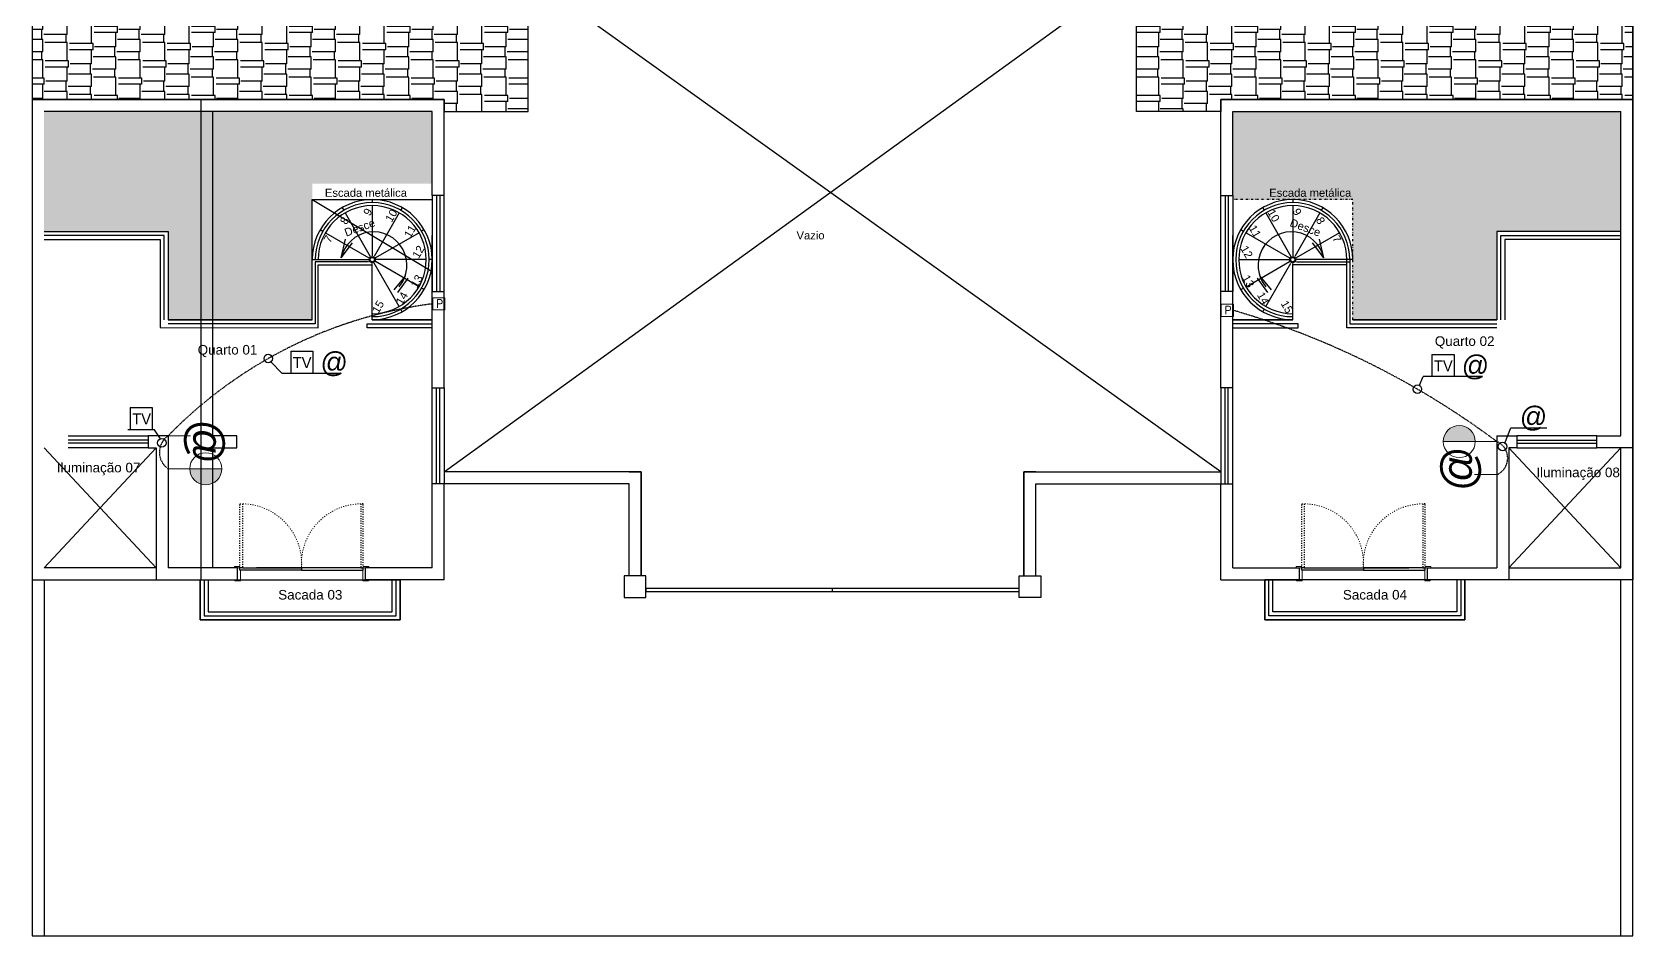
# Model space of a CAD drawing. Header units: millimetres. Extents: x 32721 to 70403, y 1490 to 13922.
# Drawn here: x 42616 to 44616, y 3642 to 4771 of the extents above; entities that cross this region are included whole.
import ezdxf

# ---------------------------------------------------------------- set-up
doc = ezdxf.new("R2010")
doc.units = ezdxf.units.MM
for name, pattern in [('ACAD_ISO03W100', [30, 12, -18]), ('DASHDOT', [1, 0.5, -0.25, 0, -0.25]), ('DIVIDE', [31.75, 12.7, -6.35, 0, -6.35, 0, -6.35])]:
    doc.linetypes.add(name, pattern=pattern)
for name, color, linetype in [('005', 9, 'Continuous'), ('02', 2, 'Continuous'), ('03', 3, 'Continuous'), ('08', 8, 'Continuous'), ('COMODOS', 50, 'Continuous'), ('EJEL25170TP', 1, 'DASHDOT'), ('Rede Lógica', 6, 'Continuous'), ('VIEWPORT', 10, 'Continuous')]:
    doc.layers.add(name, color=color, linetype=linetype)
for name, color, linetype, lineweight in [('A-DOOR', 9, 'Continuous', 9), ('EJEL05130C', 130, 'Continuous', 30), ('EJEL0580C', 80, 'Continuous', 9), ('EJEL09210C', 210, 'Continuous', 9)]:
    doc.layers.add(name, color=color, linetype=linetype, lineweight=lineweight)
doc.styles.add('COTAS', font='arial.ttf', dxfattribs={"height": 12})
doc.styles.add('PADRÃO', font='', dxfattribs={"height": 0.2})
doc.styles.add('SR80', font='SIMPLEX', dxfattribs={"height": 0.1})
doc.styles.get('PADRÃO').set_extended_font_data('AvantGarde Bk BT')

# ---------------------------------------------------------------- blocks, each defined once
blk = doc.blocks.new('34')
at = {"layer": 'EJEL0580C'}
h = blk.add_hatch(color=256, dxfattribs=at)
h.dxf.hatch_style = 1
edge = h.paths.add_edge_path()
edge.add_ellipse((3412.611, 1856.435), major_axis=(0.195, -0.195), ratio=1, start_angle=225, end_angle=405)
edge.add_line((3412.886, 1856.435), (3412.335, 1856.435))
blk.add_line((3412.886, 1856.435), (3411.963, 1856.435), dxfattribs=at)
blk.add_ellipse((3412.611, 1856.435), major_axis=(0.195, -0.195), ratio=1, start_param=3.926991, end_param=10.210176, dxfattribs=at)
blk = doc.blocks.new('A$Ce3462856')
at = {"layer": 'EJEL0580C'}
blk.add_line((0.106, 0.274), (0.106, 0), dxfattribs=at)
at = {"layer": 'EJEL0580C', "style": 'PADRÃO'}
blk.add_text('@', height=0.408, dxfattribs=at).set_placement((-0.099, 0.274))
blk = doc.blocks.new('A$C4247474B')
at = {"layer": 'EJEL0580C'}
for p, q in [((0, 0), (31.7, 0)), ((0, 0), (0, -31.7)), ((31.7, 0), (31.7, -31.7)), ((0, -31.7), (31.7, -31.7))]:
    blk.add_line(p, q, dxfattribs=at)
at = {"layer": 'EJEL0580C', "style": 'SR80'}
blk.add_text('P', height=21.2, rotation=270, dxfattribs=at).set_placement((5.5, -8.3))
blk = doc.blocks.new('hrneh')
at = {"layer": 'Rede Lógica'}
for p, q in [((17296.6, 9543.9), (17296.6, 9563.8)), ((17296.6, 9563.8), (17306.5, 9563.8)), ((17306.5, 9563.8), (17316.4, 9563.8)), ((17316.4, 9543.9), (17316.4, 9563.8)), ((17316.4, 9543.9), (17296.6, 9543.9))]:
    blk.add_line(p, q, dxfattribs=at)
at = {"layer": 'Rede Lógica', "color": 6, "style": 'PADRÃO'}
blk.add_text('TV', height=9.85, rotation=180, dxfattribs=at).set_placement((17314.6, 9559.1))

msp = doc.modelspace()

# ---------------------------------------------------------------- hatches: boundary and pattern name
at = {"layer": '08'}
h = msp.add_hatch(dxfattribs=at)
h.set_pattern_fill('AR-RSHKE', color=256, scale=0.1, angle=90)
h.set_pattern_definition([(90, (-84197.724, -81462.295), (-30.48, 64.77), [15.24, -12.7, 17.78, -7.62, 22.86, -10.16]), (90, (-84198.994, -81447.055), (-30.48, 64.77), [12.7, -48.26, 10.16, -15.24]), (90, (-84195.82, -81416.575), (-30.48, 64.77), [7.62, -78.74]), (180, (-84197.724, -81462.295), (-30.48, -21.59), [29.21, -92.71]), (180, (-84197.724, -81447.055), (-30.48, -21.59), [28.575, -93.345]), (180, (-84197.724, -81434.355), (-30.48, -21.59), [26.67, -95.25]), (180, (-84195.819, -81416.575), (-30.48, -21.59), [29.21, -92.71]), (180, (-84195.819, -81408.955), (-30.48, -21.59), [29.21, -92.71]), (180, (-84197.724, -81386.095), (-30.48, -21.59), [27.94, -93.98])])
h.paths.add_polyline_path([(42616.2, 5056.9), (42616.2, 4686.9), (43131.2, 4686.9), (43131.2, 4671.9), (43236.2, 4671.9), (43236.2, 4871.9), (43116.2, 4871.9), (43116.2, 5056.9), (42771.2, 5056.9)])
h = msp.add_hatch(dxfattribs=at)
h.set_pattern_fill('AR-RSHKE', color=256, scale=0.1, angle=90)
h.set_pattern_definition([(90, (-77042.82, -81462.295), (-30.48, 64.77), [15.24, -12.7, 17.78, -7.62, 22.86, -10.16]), (90, (-77044.09, -81447.055), (-30.48, 64.77), [12.7, -48.26, 10.16, -15.24]), (90, (-77040.914, -81416.575), (-30.48, 64.77), [7.62, -78.74]), (180, (-77042.819, -81462.295), (-30.48, -21.59), [29.21, -92.71]), (180, (-77042.819, -81447.055), (-30.48, -21.59), [28.575, -93.345]), (180, (-77042.819, -81434.355), (-30.48, -21.59), [26.67, -95.25]), (180, (-77040.914, -81416.575), (-30.48, -21.59), [29.21, -92.71]), (180, (-77040.914, -81408.955), (-30.48, -21.59), [29.21, -92.71]), (180, (-77042.819, -81386.095), (-30.48, -21.59), [27.94, -93.98])])
h.paths.add_polyline_path([(44616.2, 5056.9), (44616.2, 4686.9), (44101.2, 4686.9), (44101.2, 4671.9), (43996.2, 4671.9), (43996.2, 4871.9), (44116.2, 4871.9), (44116.2, 5056.9), (44461.2, 5056.9)])
h = msp.add_hatch(dxfattribs=at)
h.set_pattern_fill('AR-SAND', color=256, scale=0.2, angle=180)
h.set_pattern_definition([(217.5, (43311.836, 4086.856), (0.320006, -9.788265), [0, -7.7216, 0, -8.636, 0, -8.255]), (187.5, (43311.836, 4086.856), (-8.99047, -14.3365), [0, -4.1656, 0, -6.9596, 0, -2.667]), (147.5, (43318.084, 4086.856), (-15.81985, -0.02874), [0, -2.54, 0, -9.144, 0, -11.938]), (137.5, (43318.084, 4086.856), (-15.27113, -4.45859), [0, -1.27, 0, -5.9944, 0, -6.858])])
h.paths.add_polyline_path([(42631.2, 4521.9), (42786.2, 4521.9), (42786.2, 4411.9), (42966.2, 4411.9), (42966.2, 4581.9), (43116.2, 4581.9), (43116.2, 4671.9), (42631.2, 4671.9)])
h = msp.add_hatch(dxfattribs=at)
h.set_pattern_fill('AR-SAND', color=256, scale=0.2, angle=180)
h.set_pattern_definition([(217.5, (43805.9545, 4086.856), (0.320006, -9.788265), [0, -7.7216, 0, -8.636, 0, -8.255]), (187.5, (43805.954, 4086.856), (-8.99047, -14.3365), [0, -4.1656, 0, -6.9596, 0, -2.667]), (147.5, (43812.203, 4086.856), (-15.81985, -0.02874), [0, -2.54, 0, -9.144, 0, -11.938]), (137.5, (43812.203, 4086.856), (-15.27113, -4.45859), [0, -1.27, 0, -5.9944, 0, -6.858])])
h.paths.add_polyline_path([(44601.2, 4521.9), (44446.2, 4521.9), (44446.2, 4411.9), (44266.2, 4411.9), (44266.2, 4561.9), (44116.2, 4561.9), (44116.2, 4671.9), (44601.2, 4671.9)])

# ---------------------------------------------------------------- linework, layer by layer
at = {"layer": '005', "color": 251}
for p, q in [((42631.2, 4251.9), (42771.2, 4101.9)), ((42771.2, 4251.9), (42631.2, 4101.9)), ((44601.2, 4251.9), (44461.2, 4101.9))]:
    msp.add_line(p, q, dxfattribs=at)
at = {"layer": '005'}
msp.add_line((43616.2, 4072.4), (43616.2, 4076.1), dxfattribs=at)
at = {"layer": '005', "linetype": 'DIVIDE', "ltscale": 0.2}
msp.add_lwpolyline([(44266.2, 4411.9), (44266.2, 4561.9), (44116.2, 4561.9)], dxfattribs=at)
at = {"layer": '005'}
for points in [[(42781.2, 4411.9), (42781.2, 4516.9), (42631.2, 4516.9)], [(42631.2, 4511.9), (42776.2, 4511.9), (42776.2, 4402)], [(44446.2, 4401.9), (44258.7, 4401.9), (44258.7, 4486.9)], [(44262.5, 4486.9), (44262.5, 4406.9), (44446.2, 4406.9)], [(44116.2, 4401.9), (44197.8, 4401.9), (44197.8, 4406.9), (44116.2, 4406.9)]]:
    msp.add_lwpolyline(points, dxfattribs=at)
at = {"layer": '02', "color": 251}
for p, q in [((43131.2, 4221.9), (43996.2, 4848)), ((44101.2, 4221.9), (43236.2, 4841.2))]:
    msp.add_line(p, q, dxfattribs=at)
at = {"layer": '03'}
msp.add_line((44191.2, 4561.9), (44191.2, 4558.1), dxfattribs=at)
at = {"layer": '08'}
for p, q in [((43131.2, 4686.9), (42616.2, 4686.9)), ((42827.2, 4686.9), (42827.2, 4251.9)), ((43131.2, 4566.9), (43131.2, 4686.9)), ((44101.2, 4686.9), (44616.2, 4686.9)), ((44101.2, 4566.9), (44101.2, 4686.9)), ((44616.2, 4686.9), (44616.2, 4251.9)), ((42690.6, 4671.9), (42631.2, 4671.9)), ((43116.2, 4671.9), (42631.2, 4671.9)), ((42842.2, 4266.9), (42842.2, 4671.9)), ((43116.2, 4566.9), (43116.2, 4671.9)), ((44116.2, 4671.9), (44601.2, 4671.9)), ((44116.2, 4566.9), (44116.2, 4671.9)), ((44541.9, 4671.9), (44601.2, 4671.9)), ((44601.2, 4266.9), (44601.2, 4671.9)), ((43041.2, 4561.9), (43041.2, 4558.1)), ((43131.2, 4566.9), (43116.2, 4566.9)), ((43116.2, 4566.9), (43116.2, 4446.9)), ((43131.2, 4446.9), (43131.2, 4566.9)), ((44101.2, 4566.9), (44116.2, 4566.9)), ((44101.2, 4446.9), (44101.2, 4566.9)), ((44116.2, 4566.9), (44116.2, 4446.9)), ((43003.7, 4551.8), (43005.6, 4548.6)), ((43007.5, 4545.3), (43038.8, 4491)), ((43041.2, 4554.4), (43041.2, 4491.6)), ((43075, 4545.3), (43043.6, 4491)), ((43078.7, 4551.8), (43076.8, 4548.6)), ((44153.7, 4551.8), (44155.6, 4548.6)), ((44157.5, 4545.3), (44188.8, 4491)), ((44191.2, 4554.4), (44191.2, 4491.6)), ((44225, 4545.3), (44193.6, 4491)), ((44228.7, 4551.8), (44226.8, 4548.6)), ((42976.3, 4524.4), (42979.5, 4522.5)), ((42982.8, 4520.6), (43037.1, 4489.2)), ((43099.7, 4520.6), (43045.3, 4489.2)), ((43106.2, 4524.4), (43102.9, 4522.5)), ((44126.3, 4524.4), (44129.5, 4522.5)), ((44132.8, 4520.6), (44187.1, 4489.2)), ((44249.7, 4520.6), (44195.3, 4489.2)), ((44601.2, 4521.9), (44446.2, 4521.9)), ((43002.4, 4489.1), (43008, 4512.3)), ((43002.4, 4489.1), (43016.7, 4507.9)), ((43116.2, 4326.9), (43116.2, 4516.9)), ((44116.2, 4326.9), (44116.2, 4516.9)), ((44230.1, 4489.1), (44215.7, 4507.9)), ((44230.1, 4489.1), (44224.5, 4512.3)), ((42966.2, 4486.9), (43036.5, 4486.9)), ((42966.2, 4411.9), (42966.2, 4486.9)), ((43041.2, 4411.9), (43041.2, 4482.1)), ((43075, 4428.4), (43043.6, 4482.7)), ((43099.7, 4453.1), (43045.3, 4484.5)), ((43108.7, 4486.9), (43046, 4486.9)), ((43116.2, 4486.9), (43112.5, 4486.9)), ((44123.7, 4486.9), (44186.5, 4486.9)), ((44132.8, 4453.1), (44187.1, 4484.5)), ((44157.5, 4428.4), (44188.8, 4482.7)), ((44191.2, 4411.9), (44191.2, 4482.1)), ((44266.2, 4486.9), (44196, 4486.9)), ((43082.5, 4466.3), (43068.3, 4449.1)), ((43085.6, 4463.9), (43072.6, 4445.7)), ((44146.8, 4463.9), (44159.8, 4445.7)), ((44149.9, 4466.3), (44164.2, 4449.1)), ((43106.2, 4449.4), (43102.9, 4451.2)), ((43116.2, 4446.9), (43131.2, 4446.9)), ((43131.2, 4326.9), (43131.2, 4446.9)), ((44101.2, 4326.9), (44101.2, 4446.9)), ((44116.2, 4446.9), (44101.2, 4446.9)), ((44126.3, 4449.4), (44129.5, 4451.2)), ((43078.7, 4421.9), (43076.8, 4425.2)), ((44153.7, 4421.9), (44155.6, 4425.2)), ((42966.2, 4411.9), (42786.2, 4411.9)), ((43116.2, 4411.9), (43041.2, 4411.9)), ((44116.2, 4411.9), (44191.2, 4411.9)), ((44266.2, 4411.9), (44446.2, 4411.9)), ((43116.2, 4206.9), (43116.2, 4326.9)), ((43116.2, 4326.9), (43131.2, 4326.9)), ((43131.2, 4326.9), (43131.2, 4206.9)), ((44101.2, 4326.9), (44101.2, 4206.9)), ((44116.2, 4326.9), (44101.2, 4326.9)), ((44116.2, 4206.9), (44116.2, 4326.9)), ((42661.2, 4266.9), (42761.2, 4266.9)), ((42761.2, 4266.9), (42761.2, 4251.9)), ((42786.2, 4266.9), (42786.2, 4101.9)), ((42872.2, 4266.9), (42842.2, 4266.9)), ((42872.2, 4251.9), (42872.2, 4266.9)), ((44446.2, 4266.9), (44446.2, 4101.9)), ((44471.2, 4266.9), (44471.2, 4251.9)), ((44571.2, 4266.9), (44471.2, 4266.9)), ((44571.2, 4266.9), (44601.2, 4266.9)), ((44571.2, 4251.9), (44571.2, 4266.9)), ((42761.2, 4251.9), (42661.2, 4251.9)), ((42761.2, 4251.9), (42771.2, 4251.9)), ((42771.2, 4251.9), (42771.2, 4086.9)), ((42827.2, 4251.9), (42827.2, 4086.9)), ((42827.2, 4251.9), (42872.2, 4251.9)), ((42827.2, 4251.9), (42827.2, 4086.9)), ((42842.2, 4101.9), (42842.2, 4251.9)), ((44461.2, 4251.9), (44461.2, 4086.9)), ((44471.2, 4251.9), (44461.2, 4251.9)), ((44461.2, 4251.9), (44601.2, 4101.9)), ((44471.2, 4251.9), (44571.2, 4251.9)), ((44616.2, 4251.9), (44571.2, 4251.9)), ((44601.2, 4101.9), (44601.2, 4251.9)), ((44616.2, 4251.9), (44616.2, 4086.9)), ((44616.2, 4251.9), (44616.2, 4086.9)), ((43116.2, 4101.9), (43116.2, 4206.9)), ((43131.2, 4206.9), (43116.2, 4206.9)), ((43131.2, 4086.9), (43131.2, 4206.9)), ((44101.2, 4086.9), (44101.2, 4206.9)), ((44101.2, 4206.9), (44116.2, 4206.9)), ((44116.2, 4101.9), (44116.2, 4206.9)), ((42771.2, 4101.9), (42631.2, 4101.9)), ((42953, 4101.9), (42896.5, 4101.9)), ((42953, 4101.9), (42896.5, 4101.9)), ((42896.5, 4101.9), (42953, 4101.9)), ((42896.5, 4101.9), (42953, 4101.9)), ((44279.5, 4101.9), (44336, 4101.9)), ((44279.5, 4101.9), (44336, 4101.9)), ((44336, 4101.9), (44279.5, 4101.9)), ((44336, 4101.9), (44279.5, 4101.9)), ((44461.2, 4101.9), (44601.2, 4101.9)), ((42616.2, 4086.9), (42771.2, 4086.9)), ((44616.2, 4086.9), (44461.2, 4086.9))]:
    msp.add_line(p, q, dxfattribs=at)
at = {"layer": '08', "color": 9}
for p, q in [((43121.7, 4566.9), (43121.7, 4446.9)), ((43125.7, 4566.9), (43125.7, 4446.9)), ((44106.7, 4566.9), (44106.7, 4446.9)), ((44110.7, 4566.9), (44110.7, 4446.9)), ((43121.7, 4206.9), (43121.7, 4326.9)), ((43125.7, 4206.9), (43125.7, 4326.9)), ((44106.7, 4206.9), (44106.7, 4326.9)), ((44110.7, 4206.9), (44110.7, 4326.9)), ((42761.2, 4261.4), (42661.2, 4261.4)), ((44471.2, 4261.4), (44571.2, 4261.4)), ((42761.2, 4257.4), (42661.2, 4257.4)), ((44471.2, 4257.4), (44571.2, 4257.4))]:
    msp.add_line(p, q, dxfattribs=at)
at = {"layer": '08', "ltscale": 0.9}
for p, q in [((42786.2, 4266.9), (42761.2, 4266.9)), ((44446.2, 4266.9), (44471.2, 4266.9)), ((42873, 4101.9), (42786.2, 4101.9)), ((42873, 4086.9), (42873, 4101.9)), ((43033, 4086.9), (43033, 4101.9)), ((43116.2, 4101.9), (43033, 4101.9)), ((44116.2, 4101.9), (44199.5, 4101.9)), ((44199.5, 4086.9), (44199.5, 4101.9)), ((44359.5, 4086.9), (44359.5, 4101.9)), ((44359.5, 4101.9), (44446.2, 4101.9)), ((42771.2, 4086.9), (42873, 4086.9)), ((43131.2, 4086.9), (43033, 4086.9)), ((44101.2, 4086.9), (44199.5, 4086.9)), ((44461.2, 4086.9), (44359.5, 4086.9))]:
    msp.add_line(p, q, dxfattribs=at)
at = {"layer": '08'}
for points in [[(42616.2, 3641.9), (44616.2, 3641.9), (44616.2, 5641.9), (42616.2, 5641.9)], [(42826.4, 4086.9), (43076, 4086.9), (43076, 4036.9), (42826.4, 4036.9)], [(43356.1, 4064.9), (43383.1, 4064.9), (43383.1, 4091.9), (43356.1, 4091.9)], [(43876.3, 4064.9), (43849.3, 4064.9), (43849.3, 4091.9), (43876.3, 4091.9)], [(44406, 4086.9), (44156.4, 4086.9), (44156.4, 4036.9), (44406, 4036.9)], [(43383.1, 4072.4), (43849.3, 4072.4), (43849.3, 4076.1), (43383.1, 4076.1)]]:
    msp.add_lwpolyline(points, close=True, dxfattribs=at)
for points in [[(42831.2, 5056.9), (42771.2, 5056.9), (42771.2, 5056.9), (42616.2, 5056.9), (42616.2, 4686.9), (43131.2, 4686.9), (43131.2, 4671.9), (43236.2, 4671.9), (43236.2, 4871.9), (43116.2, 4871.9), (43116.2, 5056.9), (43056.2, 5056.9)], [(44401.2, 5056.9), (44461.2, 5056.9), (44461.2, 5056.9), (44616.2, 5056.9), (44616.2, 4686.9), (44101.2, 4686.9), (44101.2, 4671.9), (43996.2, 4671.9), (43996.2, 4871.9), (44116.2, 4871.9), (44116.2, 5056.9), (44176.2, 5056.9)], [(42966.2, 4411.9), (42966.2, 4561.9), (43116.2, 4471.9)], [(42966.2, 4411.9), (42966.2, 4561.9), (43116.2, 4561.9)], [(42631.2, 4521.9), (42786.2, 4521.9), (42786.2, 4411.9), (42966.2, 4411.9)], [(44601.2, 4521.9), (44446.2, 4521.9), (44446.2, 4411.9), (44266.2, 4411.9)], [(44451.2, 4411.9), (44451.2, 4516.9), (44601.2, 4516.9)], [(44601.2, 4511.9), (44456.2, 4511.9), (44456.2, 4411.9)], [(44601.2, 4511.9), (44456.2, 4511.9), (44456.2, 4411.9)], [(42776.2, 4402), (42973.7, 4401.9), (42973.7, 4480.3), (43041.2, 4480.3)], [(43036.5, 4484.3), (42970, 4484.3), (42970, 4406.9), (42786.2, 4406.9)], [(44446.2, 4401.9), (44258.7, 4401.9), (44258.7, 4480.3), (44191.2, 4480.3)], [(44196, 4484.3), (44262.5, 4484.3), (44262.5, 4406.9), (44446.2, 4406.9)], [(43116.2, 4401.9), (43034.7, 4401.9), (43034.7, 4406.9), (43116.2, 4406.9)], [(43041.2, 4411.9), (43116.2, 4411.9)], [(44191.2, 4411.9), (44116.2, 4411.9)], [(43377.1, 4091.9), (43377.1, 4221.9), (43131.2, 4221.9)], [(43362.1, 4221.9), (43377.1, 4221.9), (43377.1, 4091.9), (43362.1, 4091.9), (43362.1, 4206.9)], [(43855.3, 4091.9), (43855.3, 4221.9), (44101.2, 4221.9)], [(43870.3, 4221.9), (43855.3, 4221.9), (43855.3, 4091.9), (43870.3, 4091.9), (43870.3, 4206.9)], [(43362.1, 4091.9), (43362.1, 4206.9), (43131.2, 4206.9)], [(43870.3, 4091.9), (43870.3, 4206.9), (44101.2, 4206.9)], [(42631.2, 4086.9), (42631.2, 3641.9), (44601.2, 3641.9), (44601.2, 4086.9)], [(42826.4, 4086.9), (42826.4, 4036.9), (43076, 4036.9), (43076, 4086.9)], [(42831.4, 4086.9), (42831.4, 4041.9), (43071, 4041.9), (43071, 4086.9)], [(42836.4, 4086.9), (42836.4, 4046.9), (43066, 4046.9), (43066, 4086.9)], [(44406, 4086.9), (44406, 4036.9), (44156.4, 4036.9), (44156.4, 4086.9)], [(44401, 4086.9), (44401, 4041.9), (44161.4, 4041.9), (44161.4, 4086.9)], [(44396, 4086.9), (44396, 4046.9), (44166.4, 4046.9), (44166.4, 4086.9)]]:
    msp.add_lwpolyline(points, dxfattribs=at)
for centre, radius in [((43041.2, 4486.9), 3.8), ((43041.2, 4486.9), 2.69), ((44191.2, 4486.9), 3.8), ((44191.2, 4486.9), 2.69)]:
    msp.add_circle(centre, radius, dxfattribs=at)
for centre, radius, start, end in [((43041.2, 4486.9), 75, 270, 180), ((44191.2, 4486.9), 75, 0, 270), ((43041.2, 4486.9), 71.2, 270, 180), ((43041.2, 4486.9), 67.5, 270, 180), ((44191.2, 4486.9), 71.2, 0, 270), ((44191.2, 4486.9), 67.5, 0, 270), ((43043, 4480), 41.6, 319.6893, 167.2943), ((44189.4, 4480), 41.6, 12.7057, 220.3107)]:
    msp.add_arc(centre, radius, start, end, dxfattribs=at)
at = {"layer": 'A-DOOR', "linetype": 'ACAD_ISO03W100', "lineweight": 25, "ltscale": 0.1}
for p, q in [((42876, 4101.9), (42876, 4181.9)), ((42876, 4181.9), (42879, 4181.9)), ((42879, 4181.9), (42879, 4101.9)), ((43030, 4181.9), (43027, 4181.9)), ((43027, 4181.9), (43027, 4101.9)), ((43030, 4101.9), (43030, 4181.9)), ((44202.5, 4101.9), (44202.5, 4181.9)), ((44202.5, 4181.9), (44205.5, 4181.9)), ((44205.5, 4181.9), (44205.5, 4101.9)), ((44356.5, 4181.9), (44353.5, 4181.9)), ((44353.5, 4181.9), (44353.5, 4101.9)), ((44356.5, 4101.9), (44356.5, 4181.9))]:
    msp.add_line(p, q, dxfattribs=at)
at = {"layer": 'A-DOOR', "lineweight": 18}
for p, q in [((42869, 4101.9), (42869, 4103.4)), ((42869, 4103.4), (42876, 4103.4)), ((42876, 4101.9), (42873, 4101.9)), ((42873, 4101.9), (42876, 4101.9)), ((42876, 4101.9), (42876, 4098.9)), ((43037, 4103.4), (43030, 4103.4)), ((43030, 4101.9), (43033, 4101.9)), ((43033, 4101.9), (43030, 4101.9)), ((43030, 4101.9), (43030, 4098.9)), ((43037, 4101.9), (43037, 4103.4)), ((44195.5, 4101.9), (44195.5, 4103.4)), ((44195.5, 4103.4), (44202.5, 4103.4)), ((44202.5, 4101.9), (44199.5, 4101.9)), ((44199.5, 4101.9), (44202.5, 4101.9)), ((44202.5, 4101.9), (44202.5, 4098.9)), ((44363.5, 4103.4), (44356.5, 4103.4)), ((44356.5, 4101.9), (44359.5, 4101.9)), ((44359.5, 4101.9), (44356.5, 4101.9)), ((44356.5, 4101.9), (44356.5, 4098.9)), ((44363.5, 4101.9), (44363.5, 4103.4)), ((42869.5, 4085.4), (42869.5, 4086.9)), ((42876.5, 4085.4), (42869.5, 4085.4)), ((42873, 4086.9), (43029.5, 4086.9)), ((42873, 4086.9), (42876.5, 4086.9)), ((42876.5, 4086.9), (42873, 4086.9)), ((42876, 4098.9), (42876.5, 4098.9)), ((42876.5, 4098.9), (42876.5, 4086.9)), ((42876.5, 4086.9), (42876.5, 4085.4)), ((43029.5, 4098.9), (43029.5, 4086.9)), ((43030, 4098.9), (43029.5, 4098.9)), ((43033, 4086.9), (43029.5, 4086.9)), ((43029.5, 4086.9), (43029.5, 4085.4)), ((43029.5, 4086.9), (43033, 4086.9)), ((43029.5, 4085.4), (43036.5, 4085.4)), ((43036.5, 4085.4), (43036.5, 4086.9)), ((44196, 4085.4), (44196, 4086.9)), ((44203, 4085.4), (44196, 4085.4)), ((44199.5, 4086.9), (44203, 4086.9)), ((44203, 4086.9), (44199.5, 4086.9)), ((44202.5, 4098.9), (44203, 4098.9)), ((44203, 4098.9), (44203, 4086.9)), ((44203, 4086.9), (44203, 4085.4)), ((44356, 4098.9), (44356, 4086.9)), ((44356.5, 4098.9), (44356, 4098.9)), ((44359.5, 4086.9), (44356, 4086.9)), ((44356, 4086.9), (44356, 4085.4)), ((44356, 4086.9), (44359.5, 4086.9)), ((44356, 4085.4), (44363, 4085.4)), ((44363, 4085.4), (44363, 4086.9))]:
    msp.add_line(p, q, dxfattribs=at)
at = {"layer": 'A-DOOR', "lineweight": 25}
for p, q in [((42879, 4101.9), (42876, 4101.9)), ((42876, 4098.9), (42876, 4101.9)), ((42879, 4101.9), (42953, 4101.9)), ((43027, 4101.9), (42953, 4101.9)), ((42953, 4101.9), (42953, 4098.9)), ((42953, 4101.9), (42953, 4098.9)), ((43027, 4101.9), (43030, 4101.9)), ((43030, 4098.9), (43030, 4101.9)), ((44205.5, 4101.9), (44202.5, 4101.9)), ((44202.5, 4098.9), (44202.5, 4101.9)), ((44205.5, 4101.9), (44279.5, 4101.9)), ((44279.5, 4101.9), (44279.5, 4098.9)), ((44353.5, 4101.9), (44279.5, 4101.9)), ((44279.5, 4101.9), (44279.5, 4098.9)), ((44353.5, 4101.9), (44356.5, 4101.9)), ((44356.5, 4098.9), (44356.5, 4101.9)), ((42953, 4098.9), (42876, 4098.9)), ((42953, 4098.9), (43030, 4098.9)), ((44279.5, 4098.9), (44202.5, 4098.9)), ((44279.5, 4098.9), (44356.5, 4098.9))]:
    msp.add_line(p, q, dxfattribs=at)
at = {"layer": 'A-DOOR', "linetype": 'ACAD_ISO03W100', "lineweight": 18, "ltscale": 0.1}
for centre, start, end in [((42878.2, 4106.9), 356.1506, 89.4272), ((43027.7, 4106.9), 90.5728, 183.8494), ((44204.7, 4106.9), 356.1506, 89.4272), ((44354.2, 4106.9), 90.5728, 183.8494)]:
    msp.add_arc(centre, 74.9, start, end, dxfattribs=at)
at = {"layer": 'EJEL05130C'}
for p, q in [((42914.5, 4359.1), (42928.6, 4344.8)), ((43002.3, 4344.8), (42928.6, 4344.8)), ((44349.4, 4329.9), (44354.3, 4340.8)), ((44428, 4340.8), (44354.3, 4340.8)), ((42769.3, 4274.4), (42736.1, 4274.4)), ((42776.7, 4263.2), (42769.3, 4274.4)), ((44456.3, 4257.8), (44463.7, 4276.9)), ((44463.7, 4276.9), (44508.7, 4276.9))]:
    msp.add_line(p, q, dxfattribs=at)
at = {"layer": 'EJEL05130C', "ltscale": 0.001}
for centre in [(42911.4, 4363.5), (44346.9, 4325.1), (42778.5, 4258.1), (44453.3, 4253.4)]:
    msp.add_circle(centre, 5.33, dxfattribs=at)
at = {"layer": 'EJEL25170TP'}
for centre, radius, start, end in [((43187.6, 3876.1), 560.1, 97.2411, 135.7686), ((43829, 3432.7), 1031.8, 53.2603, 73.793), ((42800.5, 4246.2), 25.1, 124.787, 235.213), ((44437.1, 4238.9), 22.6, 293.9489, 66.0511)]:
    msp.add_arc(centre, radius, start, end, dxfattribs=at)

# ---------------------------------------------------------------- block references
at = {"xscale": 72.58118954057991, "yscale": 72.58118954057991, "zscale": 72.58118954057991, "rotation": 180}
msp.add_blockref('34', (292090.6, 139001.8), dxfattribs=at)
at = {"xscale": 72.58118954057991, "yscale": 72.58118954057991, "zscale": 72.58118954057991}
msp.add_blockref('34', (-204858.1, -130516.6), dxfattribs=at)
at = {"layer": 'EJEL05130C', "xscale": 101.4862199981774, "yscale": 101.4862199981774, "zscale": 101.4862199981774}
for p, rotation in [((42786.3, 4277.6), 269.7562811722363), ((44446.2, 4207.6), 89.75628117223627)]:
    msp.add_blockref('A$Ce3462856', p, dxfattribs=dict(at, rotation=rotation))
at = {"layer": 'EJEL09210C', "xscale": 0.4756273539377351, "yscale": 0.4756273539377351, "zscale": 0.4756273539377351, "rotation": 90}
for p in [(43117, 4424.2), (44101.9, 4416)]:
    msp.add_blockref('A$C4247474B', p, dxfattribs=at)
at = {"layer": 'VIEWPORT', "xscale": 1.39152306917246, "yscale": 1.39152306917246, "zscale": 1.39152306917246, "rotation": 179.9999999999999}
for p in [(67035.6, 17653.1), (68461.3, 17649.1), (66835.1, 17582.7)]:
    msp.add_blockref('hrneh', p, dxfattribs=at)

# ---------------------------------------------------------------- texts
at = {"layer": '08', "char_height": 10, "width": 10, "attachment_point": 5, "style": 'COTAS'}
for s, insert, rotation in [('8', (43006.6, 4535.6), 60), ('9', (43035.7, 4546.5), 60), ('10', (43065.1, 4541.9), 60), ('10', (44167.3, 4541.9), 300), ('9', (44196.7, 4546.5), 300), ('8', (44225.9, 4535.6), 300), ('11', (43088.4, 4522.3), 60), ('11', (44144.1, 4522.3), 300), ('7', (42986.1, 4512.8), 60), ('12', (43098.8, 4496.6), 60), ('12', (44133.7, 4496.6), 300), ('7', (44246.4, 4512.8), 300), ('13', (43096.8, 4460), 60), ('13', (44135.7, 4460), 300), ('14', (43078.2, 4438.6), 60), ('14', (44154.3, 4438.6), 300), ('15', (43048.5, 4427.9), 60), ('15', (44183.9, 4427.9), 300)]:
    msp.add_mtext(s, dxfattribs=dict(at, insert=insert, rotation=rotation))
at = {"layer": 'COMODOS', "style": 'COTAS'}
for s, p in [('Escada metálica', (42982.1, 4565.4, -0.9)), ('Escada metálica', (44161.8, 4565.4, -0.9)), ('Vazio', (43571.3, 4512.2, -0.9))]:
    msp.add_text(s, height=10, rotation=0.0457, dxfattribs=at).set_placement(p)
for s, p in [('Quarto 01', (42823.2, 4368.3)), ('Quarto 02', (44368.7, 4379.1)), ('Iluminação 07', (42647.2, 4221.1)), ('Iluminação 08', (44495.5, 4215.1)), ('Sacada 03', (42923.8, 4062.2)), ('Sacada 04', (44253.8, 4062.2))]:
    msp.add_text(s, height=12, dxfattribs=at).set_placement(p)
at = {"layer": 'COMODOS', "char_height": 10, "width": 46, "attachment_point": 5, "style": 'COTAS'}
for insert, rotation in [((43025.6, 4526.9), 20), ((44206.9, 4526.9), 340)]:
    msp.add_mtext('Desce', dxfattribs=dict(at, insert=insert, rotation=rotation))
at = {"layer": 'Rede Lógica', "color": 6, "style": 'PADRÃO'}
for p in [(42976.6, 4346.2), (44402.3, 4342.2), (44474.9, 4278.2)]:
    msp.add_text('@', height=25.2, dxfattribs=at).set_placement(p)

doc.saveas('drawing.dxf')
